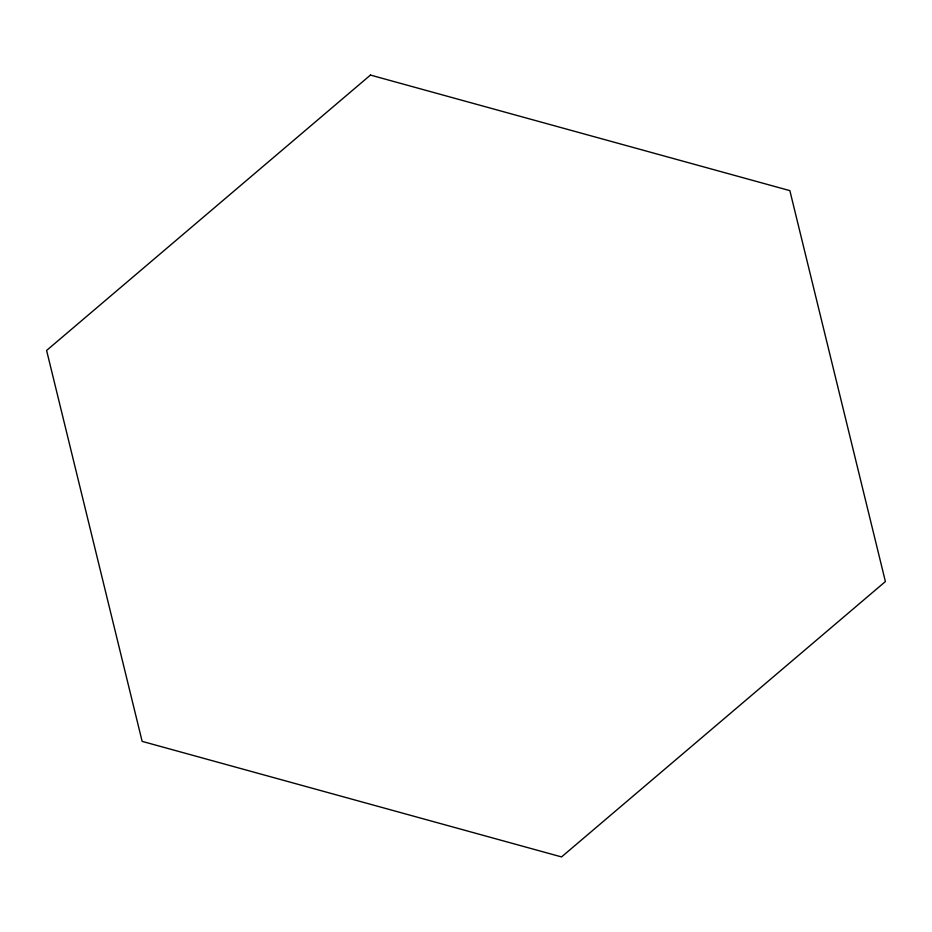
<?xml version="1.0" encoding="UTF-8"?>
<svg xmlns="http://www.w3.org/2000/svg" width="932" height="932" viewBox="0 0 932 932"><rect width="100%" height="100%" fill="white"/><g stroke="black" fill="none" stroke-linecap="round" stroke-linejoin="round"><path stroke-width="1.4" d="M370.458 75.073L46.6 350.444L142.142 741.371L561.542 856.927L885.4 581.556L789.858 190.629L370.458 75.073"/></g></svg>
